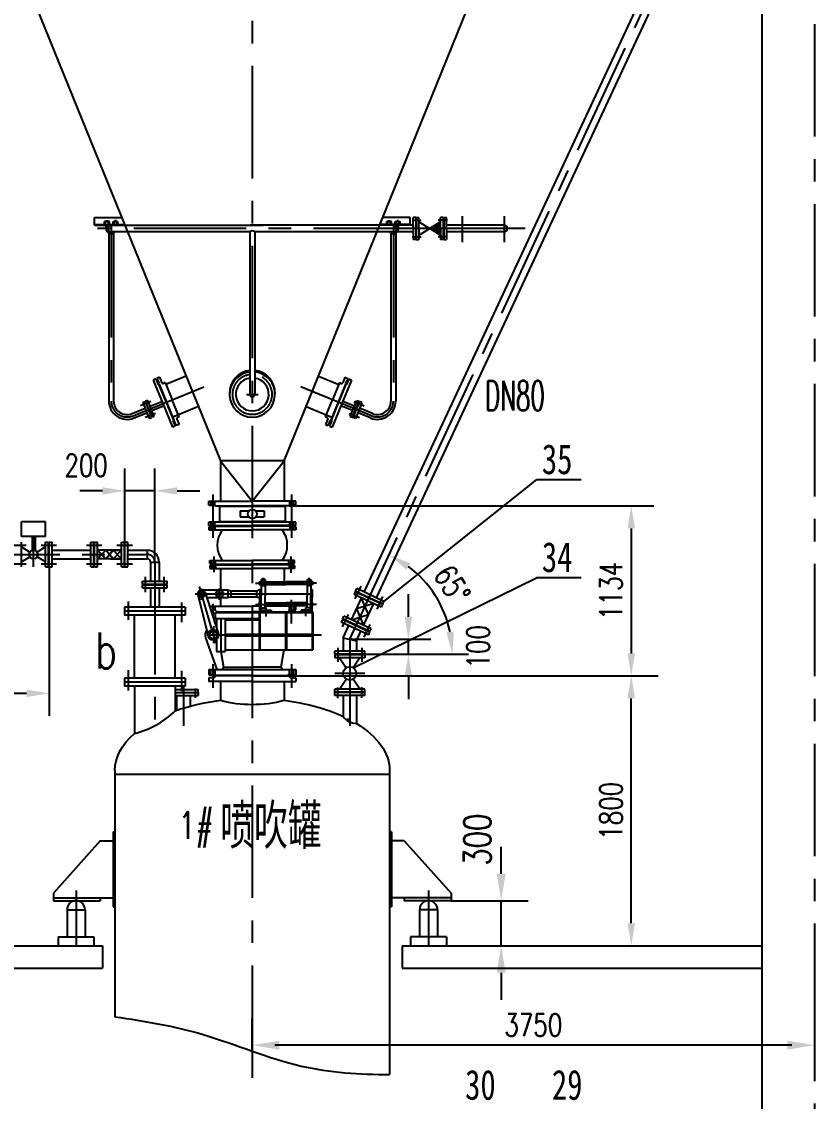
# Model space of a CAD drawing. Extents: x 20215 to 46016, y -49715 to -14074.
# Drawn here: x 31011 to 36300, y -39902 to -32699 of the extents above; entities that cross this region are included whole.
import ezdxf
from ezdxf.enums import TextEntityAlignment as Align

# ---------------------------------------------------------------- set-up
doc = ezdxf.new("R2010")
doc.units = 0
doc.header["$LTSCALE"] = 600
doc.header["$MEASUREMENT"] = 0
doc.header["$PDMODE"] = 32
doc.linetypes.add('CENTER', pattern=[2, 1.25, -0.25, 0.25, -0.25])
doc.linetypes.add('DASHDOT', pattern=[1, 0.5, -0.25, 0, -0.25])
doc.layers.get('0').update_dxf_attribs({"linetype": 'CONTINUOUS'})
doc.layers.get('Defpoints').update_dxf_attribs({"linetype": 'CONTINUOUS'})
doc.layers.add('DIM', color=7, linetype='CONTINUOUS')
doc.layers.add('粗实线', color=1, linetype='CONTINUOUS', lineweight=30)
doc.styles.add('ACC', font='simplex', dxfattribs={"width": 0.75, "bigfont": 'hztxt'})
doc.styles.add('ST', font='txtx.shx', dxfattribs={"width": 0.7})
doc.styles.get("Standard").update_dxf_attribs({"font": '', "width": 0.75})
doc.styles.get('Standard').set_extended_font_data('FangSong_GB2312')
doc.dimstyles.get("Standard").update_dxf_attribs({"dimtxt": 0.18, "dimasz": 0.18, "dimexe": 0.18, "dimexo": 0.0625, "dimgap": 0.09, "dimtad": 0, "dimtih": 1, "dimtoh": 1, "dimdec": 4, "dimzin": 0, "dimdsep": 46, "dimtxsty": 'Standard', "dimcen": 0.09, "dimadec": 0, "dimazin": 0, "dimtfac": 1, "dimtdec": 4, "dimtofl": 0, "dimtmove": 0, "dimatfit": 3, "dimfxl": 1, "dimtolj": 1, "dimtzin": 0, "dimarcsym": 0})
doc.dimstyles.new('STANDARD$0', dxfattribs={"dimtxt": 3.5, "dimasz": 3, "dimexe": 0.18, "dimexo": 0.0625, "dimgap": 0.09, "dimtad": 0, "dimdec": 4, "dimdsep": 46, "dimtxsty": 'ST', "dimcen": 0.09, "dimadec": 0, "dimazin": 0, "dimtfac": 1, "dimtdec": 3, "dimtofl": 0, "dimtmove": 2, "dimatfit": 3, "dimfxl": 1, "dimtvp": 1, "dimtolj": 1, "dimtzin": 0, "dimarcsym": 0})

# ---------------------------------------------------------------- blocks, each defined once
blk = doc.blocks.new('*D8')
at = {"layer": 'Defpoints', "color": 0}
for p in [(36300, -38827.8), (32550, -39526.9), (32550, -39566.7)]:
    blk.add_point(p, dxfattribs=at)
at = {"layer": 'DIM', "color": 0, "lineweight": -2}
for p, q in [((36300, -38827.8), (36300, -39676.9)), ((32550, -39566.7), (32550, -39376.9)), ((36150, -39526.9), (32700, -39526.9))]:
    blk.add_line(p, q, dxfattribs=at)
at = {"layer": 'DIM', "color": 0}
for points in [[(32700, -39501.9), (32700, -39551.9), (32550, -39526.9)], [(36150, -39501.9), (36150, -39551.9), (36300, -39526.9)]]:
    blk.add_solid(points, dxfattribs=at)
at = {"layer": 'DIM', "color": 0, "insert": (34425, -39391.9), "char_height": 150, "attachment_point": 5, "style": 'ACC'}
blk.add_mtext('\\A1;3750', dxfattribs=at)
blk = doc.blocks.new('*D9')
at = {"layer": 'Defpoints', "color": 0}
for p in [(32792.5, -37063.3), (35078.3, -37063.3), (33550, -38863.3)]:
    blk.add_point(p, dxfattribs=at)
at = {"layer": 'DIM', "color": 0, "lineweight": -2}
for p, q in [((32792.5, -37063.3), (35228.3, -37063.3)), ((35078.3, -38713.3), (35078.3, -37213.3)), ((33550, -38863.3), (35228.3, -38863.3))]:
    blk.add_line(p, q, dxfattribs=at)
at = {"layer": 'DIM', "color": 0}
for points in [[(35053.3, -37213.3), (35103.3, -37213.3), (35078.3, -37063.3)], [(35053.3, -38713.3), (35103.3, -38713.3), (35078.3, -38863.3)]]:
    blk.add_solid(points, dxfattribs=at)
at = {"layer": 'DIM', "color": 0, "insert": (34943.3, -37963.3), "char_height": 150, "attachment_point": 5, "rotation": 90, "style": 'ACC'}
blk.add_mtext('\\A1;1800', dxfattribs=at)
blk = doc.blocks.new('*D13')
at = {"layer": 'Defpoints', "color": 0}
for p in [(30266, -36281.8), (31194, -36335.8), (31194, -37179.8)]:
    blk.add_point(p, dxfattribs=at)
at = {"layer": 'DIM', "color": 0, "lineweight": -2}
for p, q in [((30266, -36281.8), (30266, -37329.8)), ((31194, -36335.8), (31194, -37329.8)), ((30416, -37179.8), (31044, -37179.8))]:
    blk.add_line(p, q, dxfattribs=at)
at = {"layer": 'DIM', "color": 0}
for points in [[(30416, -37154.8), (30416, -37204.8), (30266, -37179.8)], [(31044, -37154.8), (31044, -37204.8), (31194, -37179.8)]]:
    blk.add_solid(points, dxfattribs=at)
at = {"layer": 'DIM', "color": 0, "insert": (30730, -37044.8), "char_height": 150, "attachment_point": 5, "style": 'ACC'}
blk.add_mtext('\\A1;928', dxfattribs=at)
blk = doc.blocks.new('*D14')
at = {"layer": 'Defpoints', "color": 0}
for p in [(35650, -31565.4), (33833.3, -36649.3), (33200, -36819.4), (33300, -36919.4), (33993.2, -36919.4)]:
    blk.add_point(p, dxfattribs=at)
at = {"layer": 'DIM', "color": 0, "lineweight": -2}
blk.add_arc((33153.4, -36919.4), 731.6, 11.76793, 53.23207, dxfattribs=at)
at = {"layer": 'DIM', "color": 0}
for points in [[(33578.5, -36354.8), (33604.2, -36311.9), (33462.6, -36256.4)], [(33894.5, -36767.6), (33844.8, -36772.8), (33885, -36919.4)]]:
    blk.add_solid(points, dxfattribs=at)
at = {"layer": 'DIM', "color": 0, "insert": (33884.3, -36453.8), "char_height": 150, "attachment_point": 5, "rotation": 302.5, "style": 'ACC'}
blk.add_mtext('\\A1;65%%d', dxfattribs=at)
blk = doc.blocks.new('*D15')
at = {"layer": 'Defpoints', "color": 0}
for p in [(33200, -36819.4), (33591.5, -36819.4), (33300, -36919.4)]:
    blk.add_point(p, dxfattribs=at)
at = {"layer": 'DIM', "color": 0, "lineweight": -2}
for p, q in [((33591.5, -36669.4), (33591.5, -36519.4)), ((33200, -36819.4), (33741.5, -36819.4)), ((33591.5, -36919.4), (33591.5, -36819.4)), ((33300, -36919.4), (33741.5, -36919.4)), ((33591.5, -37069.4), (33591.5, -37219.4))]:
    blk.add_line(p, q, dxfattribs=at)
at = {"layer": 'DIM', "color": 0}
for points in [[(33566.5, -36669.4), (33616.5, -36669.4), (33591.5, -36819.4)], [(33566.5, -37069.4), (33616.5, -37069.4), (33591.5, -36919.4)]]:
    blk.add_solid(points, dxfattribs=at)
at = {"layer": 'DIM', "color": 0, "insert": (34056.5, -36869.4), "char_height": 150, "attachment_point": 5, "rotation": 90, "style": 'ACC'}
blk.add_mtext('\\A1;100', dxfattribs=at)
blk = doc.blocks.new('*D20')
at = {"layer": 'Defpoints', "color": 0}
for p in [(31700, -35829.6), (31700, -36170.8), (31900, -36304.3)]:
    blk.add_point(p, dxfattribs=at)
at = {"layer": 'DIM', "color": 0, "lineweight": -2}
for p, q in [((31700, -36170.8), (31700, -35679.6)), ((31900, -36304.3), (31900, -35679.6)), ((31550, -35829.6), (31400, -35829.6)), ((31900, -35829.6), (31700, -35829.6)), ((32050, -35829.6), (32200, -35829.6))]:
    blk.add_line(p, q, dxfattribs=at)
at = {"layer": 'DIM', "color": 0}
for points in [[(31550, -35804.6), (31550, -35854.6), (31700, -35829.6)], [(32050, -35804.6), (32050, -35854.6), (31900, -35829.6)]]:
    blk.add_solid(points, dxfattribs=at)
at = {"layer": 'DIM', "color": 0, "insert": (31441.7, -35658.7), "char_height": 150, "attachment_point": 5, "style": 'ACC'}
blk.add_mtext('\\A1;200', dxfattribs=at)
blk = doc.blocks.new('*D21')
at = {"layer": 'Defpoints', "color": 0}
for p in [(32796, -35929.3), (32792.5, -37063.3), (35078.3, -37063.3)]:
    blk.add_point(p, dxfattribs=at)
at = {"layer": 'DIM', "color": 0, "lineweight": -2}
for p, q in [((32796, -35929.3), (35228.3, -35929.3)), ((35078.3, -36079.3), (35078.3, -36913.3)), ((32792.5, -37063.3), (35228.3, -37063.3))]:
    blk.add_line(p, q, dxfattribs=at)
at = {"layer": 'DIM', "color": 0}
for points in [[(35053.3, -36079.3), (35103.3, -36079.3), (35078.3, -35929.3)], [(35053.3, -36913.3), (35103.3, -36913.3), (35078.3, -37063.3)]]:
    blk.add_solid(points, dxfattribs=at)
at = {"layer": 'DIM', "color": 0, "insert": (34943.3, -36496.3), "char_height": 150, "attachment_point": 5, "rotation": 90, "style": 'ACC'}
blk.add_mtext('\\A1;1134', dxfattribs=at)

msp = doc.modelspace()

# ---------------------------------------------------------------- hatches: boundary and pattern name
at = {"layer": 'DIM'}
h = msp.add_hatch(dxfattribs=at)
h.set_pattern_fill('ANSI31', color=256, angle=-175, style=0)
h.set_pattern_definition([(230, (23457.1345, -38692.52296), (0.0957555554, -0.0803484512), [])])
h.paths.add_polyline_path([(33806.18831, -34123.32612), (33806.18831, -34079.32612), (33734.18831, -34079.32612)])
h.paths.add_polyline_path([(33734.18831, -34079.32612), (33806.18831, -34079.32612), (33806.18831, -34035.32612)])

# ---------------------------------------------------------------- linework, layer by layer
for p, q in [((33297.47744, -36505.14884), (35605.53458, -31555.50433)), ((33378.13883, -36542.76187), (35694.53458, -31575.23515)), ((33211.68593, -36689.12932), (33279.30485, -36544.12008)), ((33292.34732, -36726.74235), (33359.96624, -36581.7331)), ((32310.32616, -36680.32612), (32370.03458, -36680.32612)), ((33155.53458, -36809.54628), (33193.51334, -36728.10056)), ((33244.53458, -36829.27711), (33274.17474, -36765.71359)), ((33155.53458, -36809.54628), (33244.53458, -36829.27711))]:
    msp.add_line(p, q)
at = {"color": 2, "linetype": 'CENTER'}
for p, q in [((33616.39946, -34024.32612), (33677.71438, -34024.32612)), ((33851.97715, -34024.32612), (33790.66224, -34024.32612)), ((33616.39946, -34134.32612), (33677.71438, -34134.32612)), ((33851.97715, -34134.32612), (33790.66224, -34134.32612)), ((32511.56631, -35185.85913), (32588.77812, -35185.85913))]:
    msp.add_line(p, q, dxfattribs=at)
at = {"linetype": 'Continuous'}
for p in [(33806.18831, -34035.32612), (33806.18831, -34123.32612)]:
    msp.add_line(p, (33734.18831, -34079.32612), dxfattribs=at)
at = {"lineweight": -2}
for p, q in [((31171.03458, -36034.82612), (31011.03458, -36034.82612)), ((31011.03458, -36134.82612), (31011.03458, -36034.82612)), ((31171.03458, -36134.82612), (31171.03458, -36034.82612)), ((31171.03458, -36134.82612), (31011.03458, -36134.82612)), ((31081.03458, -36134.82612), (31081.03458, -36226.63811)), ((31101.03458, -36134.82612), (31101.03458, -36226.63811)), ((31011.03458, -36335.82612), (31011.03458, -36170.82612)), ((31011.03458, -36203.32612), (31066.86663, -36238.22115)), ((31011.03458, -36224.82612), (31011.03458, -36224.82612)), ((31171.03458, -36203.32612), (31115.20253, -36238.22115)), ((31171.03458, -36170.82612), (31191.03458, -36170.82612)), ((31171.03458, -36335.82612), (31171.03458, -36170.82612)), ((31191.03458, -36335.82612), (31191.03458, -36170.82612)), ((31194.03458, -36170.82612), (31214.03458, -36170.82612)), ((31194.03458, -36335.82612), (31194.03458, -36170.82612)), ((31214.03458, -36335.82612), (31214.03458, -36170.82612)), ((31214.03458, -36224.82612), (31474.03458, -36224.82612)), ((31474.03458, -36170.82612), (31494.03458, -36170.82612)), ((31474.03458, -36335.82612), (31474.03458, -36170.82612)), ((31494.03458, -36335.82612), (31494.03458, -36170.82612)), ((31497.03458, -36335.82612), (31497.03458, -36170.82612)), ((31497.03458, -36170.82612), (31517.03458, -36170.82612)), ((31517.03458, -36335.82612), (31517.03458, -36170.82612)), ((31677.03458, -36224.82612), (31517.03458, -36224.82612)), ((31572.03458, -36224.82612), (31517.03458, -36281.82612)), ((31517.03458, -36224.82612), (31572.03458, -36281.82612)), ((31622.03458, -36281.82612), (31572.03458, -36224.82612)), ((31572.03458, -36281.82612), (31622.03458, -36224.82612)), ((31600.03458, -36224.82612), (31677.03458, -36224.82612)), ((31677.03458, -36224.82612), (31622.03458, -36281.82612)), ((31622.03458, -36224.82612), (31677.03458, -36281.82612)), ((31677.03458, -36335.82612), (31677.03458, -36170.82612)), ((31677.03458, -36170.82612), (31697.03458, -36170.82612)), ((31697.03458, -36335.82612), (31697.03458, -36170.82612)), ((31700.03458, -36335.82612), (31700.03458, -36170.82612)), ((31700.03458, -36170.82612), (31720.03458, -36170.82612)), ((31720.03458, -36335.82612), (31720.03458, -36170.82612)), ((31720.03458, -36224.82612), (31849.03458, -36224.82612)), ((31849.03458, -36224.82612), (31849.03458, -36281.82612)), ((31011.03458, -36303.32612), (31066.86663, -36268.43109)), ((31171.03458, -36303.32612), (31115.20253, -36268.43109)), ((31214.03458, -36281.82612), (31474.03458, -36281.82612)), ((31677.03458, -36281.82612), (31517.03458, -36281.82612)), ((31600.03458, -36281.82612), (31677.03458, -36281.82612)), ((31720.03458, -36281.82612), (31849.03458, -36281.82612)), ((31171.03458, -36335.82612), (31191.03458, -36335.82612)), ((31194.03458, -36335.82612), (31214.03458, -36335.82612)), ((31474.03458, -36335.82612), (31494.03458, -36335.82612)), ((31497.03458, -36335.82612), (31517.03458, -36335.82612)), ((31677.03458, -36335.82612), (31697.03458, -36335.82612)), ((31700.03458, -36335.82612), (31720.03458, -36335.82612)), ((31871.53458, -36304.32612), (31928.53458, -36304.32612)), ((31871.53458, -36304.32612), (31871.53458, -36432.41169)), ((31928.53458, -36304.32612), (31928.53458, -36432.41169)), ((31817.53458, -36432.41169), (31982.53458, -36432.41169)), ((31817.53458, -36452.41169), (31817.53458, -36432.41169)), ((31982.53458, -36452.41169), (31982.53458, -36432.41169)), ((31817.53458, -36452.41169), (31982.53458, -36452.41169)), ((33237.45713, -36502.53861), (33229.00477, -36520.66477)), ((33418.71869, -36587.06226), (33237.45713, -36502.53861)), ((33238.72499, -36499.81969), (33247.17735, -36481.69353)), ((33419.98655, -36584.34334), (33238.72499, -36499.81969)), ((33428.43891, -36566.21718), (33247.17735, -36481.69353)), ((33410.26633, -36605.18842), (33229.00477, -36520.66477)), ((33359.96624, -36581.7331), (33245.49539, -36616.6247)), ((33326.15678, -36654.23773), (33279.30485, -36544.12008)), ((33418.71869, -36587.06226), (33410.26633, -36605.18842)), ((33419.98655, -36584.34334), (33428.43891, -36566.21718)), ((33211.68593, -36689.12932), (33326.15678, -36654.23773)), ((33245.49539, -36616.6247), (33292.34732, -36726.74235)), ((33151.66563, -36686.51909), (33143.21326, -36704.64525)), ((33324.47482, -36789.1689), (33143.21326, -36704.64525)), ((33332.92718, -36771.04274), (33151.66563, -36686.51909)), ((33152.93348, -36683.80017), (33161.38585, -36665.67401)), ((33334.19504, -36768.32382), (33152.93348, -36683.80017)), ((33342.6474, -36750.19766), (33161.38585, -36665.67401)), ((33332.92718, -36771.04274), (33324.47482, -36789.1689)), ((33334.19504, -36768.32382), (33342.6474, -36750.19766)), ((33155.53458, -36809.54628), (33155.53458, -36899.4117)), ((33244.53458, -36829.27711), (33244.53458, -36899.4117)), ((33100.03458, -36919.4117), (33100.03458, -36899.4117)), ((33300.03458, -36899.4117), (33100.03458, -36899.4117)), ((33300.03458, -36919.4117), (33100.03458, -36919.4117)), ((33300.03458, -36922.4117), (33100.03458, -36922.4117)), ((33100.03458, -36922.4117), (33100.03458, -36942.4117)), ((33300.03458, -36942.4117), (33100.03458, -36942.4117)), ((33132.83458, -36942.4117), (33176.04669, -37009.93062)), ((33267.23458, -36942.4117), (33224.02247, -37009.93062)), ((33300.03458, -36919.4117), (33300.03458, -36899.4117)), ((33300.03458, -36922.4117), (33300.03458, -36942.4117)), ((33132.83458, -37152.4117), (33176.04669, -37084.89277)), ((33267.23458, -37152.4117), (33224.02247, -37084.89277)), ((33100.03458, -37172.4117), (33100.03458, -37152.4117)), ((33300.03458, -37152.4117), (33100.03458, -37152.4117)), ((33300.03458, -37172.4117), (33300.03458, -37152.4117)), ((33300.03458, -37172.4117), (33100.03458, -37172.4117)), ((33100.03458, -37195.4117), (33100.03458, -37175.4117)), ((33300.03458, -37195.4117), (33100.03458, -37195.4117)), ((33155.53458, -37195.4117), (33155.53458, -37333.39848)), ((33244.53458, -37195.4117), (33244.53458, -37380.69396)), ((33300.03458, -37195.4117), (33300.03458, -37175.4117))]:
    msp.add_line(p, q, dxfattribs=at)
for centre, radius in [((31091.03458, -36253.32612), 28.5), ((33200.03458, -37047.4117), 44.5)]:
    msp.add_circle(centre, radius, dxfattribs=at)
at = {"color": 2, "linetype": 'CENTER'}
msp.add_arc((32550.03458, -35185.85913), 132.68924, 96.925721475, 83.074278525, dxfattribs=at)
at = {"lineweight": -2}
for centre, radius, start, end in [((31849.03458, -36304.32612), 79.5, 0, 90), ((31849.03458, -36304.32612), 22.5, 0, 90), ((33245.76999, -37270.98193), 109.71898, 214.671917289, 269.354847753)]:
    msp.add_arc(centre, radius, start, end, dxfattribs=at)
at = {"layer": 'DIM', "color": 4}
for p, q in [((35950.03458, -21916.27541), (35950.03458, -43263.32612)), ((30750.03458, -31713.32612), (32337.03458, -35629.32612)), ((32763.03458, -35629.32612), (34350.03458, -31713.32612)), ((31497.73619, -34056.82612), (31497.73619, -34006.82612)), ((31497.73619, -34006.82612), (31679.49947, -34006.82612)), ((31497.73619, -34051.82612), (31697.73619, -34051.82612)), ((31497.73619, -34056.82612), (32622.93805, -34056.82612)), ((31564.38085, -34051.82612), (31564.38085, -34031.82612)), ((31596.38085, -34031.82612), (31564.38085, -34031.82612)), ((31570.38085, -34051.82612), (31697.73619, -34051.82612)), ((31571.37775, -34051.82612), (31571.37775, -34031.82612)), ((31574.38085, -34031.82612), (31574.38085, -34028.82612)), ((31574.38085, -34028.82612), (31586.38085, -34028.82612)), ((31574.38085, -34079.32612), (31574.38085, -34056.82612)), ((31586.38085, -34031.82612), (31586.38085, -34028.82612)), ((31586.38085, -34079.32612), (31586.38085, -34056.82612)), ((31589.71766, -34051.82612), (31589.71766, -34031.82612)), ((31596.38085, -34051.82612), (31596.38085, -34031.82612)), ((31621.38085, -34051.82612), (31621.38085, -34031.82612)), ((31621.38085, -34031.82612), (31653.38085, -34031.82612)), ((31628.04404, -34051.82612), (31628.04404, -34031.82612)), ((31643.38085, -34028.82612), (31631.38085, -34028.82612)), ((31631.38085, -34031.82612), (31631.38085, -34028.82612)), ((31643.38085, -34031.82612), (31643.38085, -34028.82612)), ((31646.38395, -34051.82612), (31646.38395, -34031.82612)), ((31653.38085, -34051.82612), (31653.38085, -34031.82612)), ((33616.47738, -34056.82612), (32535.97738, -34056.82612)), ((33529.68831, -34051.82612), (33402.33297, -34051.82612)), ((33602.33297, -34051.82612), (33402.33297, -34051.82612)), ((33602.33297, -34006.82612), (33420.56969, -34006.82612)), ((33478.68831, -34031.82612), (33446.68831, -34031.82612)), ((33446.68831, -34051.82612), (33446.68831, -34031.82612)), ((33453.68521, -34051.82612), (33453.68521, -34031.82612)), ((33456.68831, -34031.82612), (33456.68831, -34028.82612)), ((33456.68831, -34028.82612), (33468.68831, -34028.82612)), ((33468.68831, -34031.82612), (33468.68831, -34028.82612)), ((33472.02512, -34051.82612), (33472.02512, -34031.82612)), ((33478.68831, -34051.82612), (33478.68831, -34031.82612)), ((33503.68831, -34031.82612), (33535.68831, -34031.82612)), ((33503.68831, -34051.82612), (33503.68831, -34031.82612)), ((33510.3515, -34051.82612), (33510.3515, -34031.82612)), ((33525.68831, -34028.82612), (33513.68831, -34028.82612)), ((33513.68831, -34031.82612), (33513.68831, -34028.82612)), ((33513.68831, -34079.32612), (33513.68831, -34056.82612)), ((33525.68831, -34031.82612), (33525.68831, -34028.82612)), ((33525.68831, -34079.32612), (33525.68831, -34056.82612)), ((33528.69141, -34051.82612), (33528.69141, -34031.82612)), ((33535.68831, -34051.82612), (33535.68831, -34031.82612)), ((33623.18831, -34056.82612), (33550.03458, -34056.82612)), ((33602.33297, -34056.82612), (33602.33297, -34006.82612)), ((33623.18831, -34079.32612), (33623.18831, -34006.82612)), ((33641.18831, -34006.82612), (33623.18831, -34006.82612)), ((33623.18831, -34056.82612), (33623.18831, -34101.82612)), ((33641.18831, -34006.82612), (33641.18831, -34151.82612)), ((33644.18831, -34006.82612), (33644.18831, -34151.82612)), ((33644.18831, -34006.82612), (33662.18831, -34006.82612)), ((33662.18831, -34079.32612), (33662.18831, -34006.82612)), ((33662.18831, -34035.32612), (33734.18831, -34079.32612)), ((33824.18831, -34006.82612), (33806.18831, -34006.82612)), ((33806.18831, -34079.32612), (33806.18831, -34006.82612)), ((33824.18831, -34006.82612), (33824.18831, -34151.82612)), ((33827.18831, -34006.82612), (33845.18831, -34006.82612)), ((33827.18831, -34006.82612), (33827.18831, -34151.82612)), ((33845.18831, -34079.32612), (33845.18831, -34006.82612)), ((34230.03458, -34056.82612), (33845.18831, -34056.82612)), ((31592.88085, -34109.89162), (31592.88085, -35230.24686)), ((32534.03458, -34101.82612), (31608.88085, -34101.82612)), ((31624.88085, -34109.89162), (31624.88085, -35230.24686)), ((32534.03458, -34101.82612), (32534.03458, -35185.85913)), ((33491.18831, -34101.82612), (32566.03458, -34101.82612)), ((32566.03458, -34101.82612), (32566.03458, -35185.85913)), ((33475.18831, -34109.89162), (33475.18831, -35230.24686)), ((33507.18831, -34109.89162), (33507.18831, -35230.24686)), ((33623.18831, -34101.82612), (33517.3417, -34101.82612)), ((33623.18831, -34079.32612), (33623.18831, -34151.82612)), ((33662.18831, -34123.32612), (33734.18831, -34079.32612)), ((33662.18831, -34079.32612), (33662.18831, -34151.82612)), ((33806.18831, -34079.32612), (33806.18831, -34151.82612)), ((33845.18831, -34079.32612), (33845.18831, -34151.82612)), ((34230.0347, -34101.82612), (33845.18831, -34101.82612)), ((33641.18831, -34151.82612), (33623.18831, -34151.82612)), ((33644.18831, -34151.82612), (33662.18831, -34151.82612)), ((33824.18831, -34151.82612), (33806.18831, -34151.82612)), ((33827.18831, -34151.82612), (33845.18831, -34151.82612)), ((31931.64767, -35071.71342), (31913.61813, -35079.14212)), ((31931.64767, -35071.71342), (31946.50508, -35107.7725)), ((32108.10878, -35064.44053), (31973.18753, -35120.03205)), ((32991.96038, -35064.44053), (33126.88163, -35120.03205)), ((33168.42149, -35071.71342), (33153.56408, -35107.7725)), ((33168.42149, -35071.71342), (33186.45103, -35079.14212)), ((31905.7591, -35082.38027), (31887.72956, -35089.80897)), ((31887.72956, -35089.80897), (31952.49259, -35246.9896)), ((31905.7591, -35082.38027), (31921.18794, -35119.82624)), ((31913.61813, -35079.14212), (31927.71362, -35113.35202)), ((31925.3486, -35118.11193), (31921.18794, -35119.82624)), ((31927.71362, -35113.35202), (31923.55295, -35115.06634)), ((31923.55295, -35115.06634), (31924.88631, -35118.30241)), ((31927.9319, -35116.50676), (31924.69583, -35117.84011)), ((31925.3486, -35118.11193), (32024.01699, -35357.58124)), ((31927.9319, -35116.50676), (31977.45657, -35236.7037)), ((31968.04459, -35107.55006), (31956.94948, -35112.12157)), ((31968.04459, -35107.55006), (32014.90255, -35221.27486)), ((33174.72056, -35118.11193), (33076.05217, -35357.58124)), ((33132.02457, -35107.55006), (33085.16661, -35221.27486)), ((33172.13726, -35116.50676), (33122.61259, -35236.7037)), ((33132.02457, -35107.55006), (33143.11968, -35112.12157)), ((33212.3396, -35089.80897), (33147.57657, -35246.9896)), ((33172.13726, -35116.50676), (33175.37333, -35117.84011)), ((33186.45103, -35079.14212), (33172.35554, -35113.35202)), ((33172.35554, -35113.35202), (33176.51621, -35115.06634)), ((33174.72056, -35118.11193), (33178.88122, -35119.82624)), ((33176.51621, -35115.06634), (33175.18285, -35118.30241)), ((33194.31006, -35082.38027), (33178.88122, -35119.82624)), ((33194.31006, -35082.38027), (33212.3396, -35089.80897)), ((32061.76051, -35334.99967), (32014.90255, -35221.27486)), ((33038.30865, -35334.99967), (33085.16661, -35221.27486)), ((31749.16709, -35313.46016), (31834.62214, -35278.25026)), ((31818.98103, -35239.53713), (31835.67034, -35232.79421)), ((31818.98103, -35239.53713), (31862.06079, -35346.16328)), ((31835.67034, -35232.79421), (31878.75009, -35339.42036)), ((31853.28683, -35225.67669), (31838.45189, -35231.6704)), ((31881.53165, -35338.29654), (31838.45189, -35231.6704)), ((31896.36659, -35332.30283), (31853.28683, -35225.67669)), ((31868.83286, -35264.15447), (31946.39711, -35232.1958)), ((31880.82056, -35293.82505), (31958.5878, -35261.78274)), ((31952.49259, -35246.9896), (32017.25563, -35404.17022)), ((31977.45657, -35236.7037), (32026.98125, -35356.90065)), ((32190.36432, -35267.41009), (32019.17159, -35337.94652)), ((32909.70484, -35267.41009), (33080.89757, -35337.94652)), ((33122.61259, -35236.7037), (33073.08791, -35356.90065)), ((33147.57657, -35246.9896), (33082.81353, -35404.17022)), ((33219.2486, -35293.82505), (33141.48136, -35261.78274)), ((33231.2363, -35264.15447), (33153.67205, -35232.1958)), ((33203.70257, -35332.30283), (33246.78233, -35225.67669)), ((33218.53751, -35338.29654), (33261.61727, -35231.6704)), ((33264.39882, -35232.79421), (33221.31907, -35339.42036)), ((33281.08813, -35239.53713), (33238.00837, -35346.16328)), ((33246.78233, -35225.67669), (33261.61727, -35231.6704)), ((33281.08813, -35239.53713), (33264.39882, -35232.79421)), ((33350.90207, -35313.46016), (33265.44702, -35278.25026)), ((31761.35776, -35343.04711), (31846.60984, -35307.92084)), ((31904.37363, -35312.88976), (31835.76065, -35340.6112)), ((31862.06079, -35346.16328), (31878.75009, -35339.42036)), ((31896.36659, -35332.30283), (31881.53165, -35338.29654)), ((32024.01699, -35357.58124), (32019.85633, -35359.29555)), ((32019.85633, -35359.29555), (32035.28517, -35396.74152)), ((32023.5547, -35357.77171), (32024.88805, -35361.00779)), ((32026.98125, -35356.90065), (32023.74518, -35358.23401)), ((32029.04839, -35359.29327), (32024.88772, -35361.00758)), ((32043.14382, -35393.5032), (32029.04839, -35359.29327)), ((32046.31634, -35350.01559), (32061.17374, -35386.07467)), ((32061.76051, -35334.99967), (32050.66541, -35339.57118)), ((33038.30865, -35334.99967), (33049.40375, -35339.57118)), ((33053.75282, -35350.01559), (33038.89542, -35386.07467)), ((33056.92535, -35393.5032), (33071.02077, -35359.29327)), ((33080.21283, -35359.29555), (33064.78399, -35396.74152)), ((33071.02077, -35359.29327), (33075.18144, -35361.00758)), ((33073.08791, -35356.90065), (33076.32398, -35358.23401)), ((33076.51446, -35357.77171), (33075.18111, -35361.00779)), ((33076.05217, -35357.58124), (33080.21283, -35359.29555)), ((33203.70257, -35332.30283), (33218.53751, -35338.29654)), ((33238.00837, -35346.16328), (33221.31907, -35339.42036)), ((33338.7114, -35343.04711), (33253.45932, -35307.92084)), ((32035.28517, -35396.74152), (32017.25563, -35404.17022)), ((32061.17374, -35386.07467), (32043.1442, -35393.50337)), ((33038.89542, -35386.07467), (33056.92496, -35393.50337)), ((33064.78399, -35396.74152), (33082.81353, -35404.17022)), ((32763.03458, -35629.32612), (32337.03458, -35629.32612)), ((32337.03458, -35629.32612), (32337.03458, -35897.32612)), ((32337.03458, -35629.32612), (32550.03458, -35897.32612)), ((32550.03458, -35897.32612), (32763.03458, -35629.32612)), ((32763.03458, -35629.32612), (32763.03458, -35897.32612)), ((32260.03458, -35897.32612), (32550.03458, -35897.32612)), ((32260.03458, -35924.32612), (32260.03458, -35897.32612)), ((32260.03458, -35924.32612), (32299.53458, -35924.32612)), ((32275.53458, -35924.32612), (32275.53458, -35897.32612)), ((32299.53458, -35924.32612), (32299.53458, -35897.32612)), ((32299.53458, -35924.32612), (32304.03458, -35929.32612)), ((32304.03458, -35929.32612), (32769.03458, -35929.32612)), ((32331.03458, -35932.32612), (32769.03458, -35932.32612)), ((32331.03458, -35932.32612), (32331.03458, -36034.32612)), ((32840.03458, -35897.32612), (32550.03458, -35897.32612)), ((32796.03458, -35929.32612), (32550.03458, -35929.32612)), ((32769.03458, -35932.32612), (32769.03458, -36034.32612)), ((32800.53458, -35924.32612), (32796.03458, -35929.32612)), ((32800.53458, -35924.32612), (32800.53458, -35897.32612)), ((32840.03458, -35924.32612), (32800.53458, -35924.32612)), ((32824.53458, -35924.32612), (32824.53458, -35897.32612)), ((32840.03458, -35924.32612), (32840.03458, -35897.32612)), ((32470.03458, -35963.32612), (32527.6739, -35963.32612)), ((32470.03458, -35963.32612), (32470.03458, -36003.32612)), ((32470.03458, -36003.32612), (32527.6739, -36003.32612)), ((32572.39526, -35963.32612), (32630.03458, -35963.32612)), ((32572.39526, -36003.32612), (32630.03458, -36003.32612)), ((32630.03458, -35963.32612), (32630.03458, -36003.32612)), ((32840.03458, -36037.32612), (32260.03458, -36037.32612)), ((32260.03458, -36061.32612), (32260.03458, -36037.32612)), ((32260.03458, -36061.32612), (32550.03458, -36061.32612)), ((32260.03458, -36069.32612), (32300.53458, -36069.32612)), ((32260.03458, -36069.32612), (32260.03458, -36090.32612)), ((32274.53458, -36069.32612), (32274.53458, -36090.32612)), ((32275.53458, -36061.32612), (32275.53458, -36037.32612)), ((32299.53458, -36061.32612), (32299.53458, -36037.32612)), ((32300.53458, -36069.32612), (32304.03458, -36064.32612)), ((32300.53458, -36069.32612), (32300.53458, -36090.32612)), ((32304.03458, -36064.32612), (32550.03458, -36064.32612)), ((32331.03458, -36034.32612), (32550.03458, -36034.32612)), ((32769.03458, -36034.32612), (32550.03458, -36034.32612)), ((32840.03458, -36061.32612), (32550.03458, -36061.32612)), ((32796.03458, -36064.32612), (32550.03458, -36064.32612)), ((32799.53458, -36069.32612), (32796.03458, -36064.32612)), ((32840.03458, -36069.32612), (32799.53458, -36069.32612)), ((32799.53458, -36069.32612), (32799.53458, -36090.32612)), ((32800.53458, -36061.32612), (32800.53458, -36037.32612)), ((32824.53458, -36061.32612), (32824.53458, -36037.32612)), ((32825.53458, -36069.32612), (32825.53458, -36090.32612)), ((32840.03458, -36061.32612), (32840.03458, -36037.32612)), ((32840.03458, -36069.32612), (32840.03458, -36090.32612)), ((32260.03458, -36090.32612), (32550.03458, -36090.32612)), ((32840.03458, -36090.32612), (32550.03458, -36090.32612)), ((32267.53458, -36293.32612), (32550.03458, -36293.32612)), ((32267.53458, -36314.32612), (32267.53458, -36293.32612)), ((32279.53458, -36314.32612), (32279.53458, -36293.32612)), ((32305.53458, -36314.32612), (32305.53458, -36293.32612)), ((32832.53458, -36293.32612), (32550.03458, -36293.32612)), ((32794.53458, -36314.32612), (32794.53458, -36293.32612)), ((32820.53458, -36314.32612), (32820.53458, -36293.32612)), ((32832.53458, -36314.32612), (32832.53458, -36293.32612)), ((32267.53458, -36314.32612), (32305.53458, -36314.32612)), ((32267.53458, -36327.32612), (32305.53458, -36327.32612)), ((32267.53458, -36327.32612), (32267.53458, -36346.32612)), ((32267.53458, -36346.32612), (32550.03458, -36346.32612)), ((32280.53458, -36327.32612), (32280.53458, -36346.32612)), ((32304.53458, -36327.32612), (32304.53458, -36346.32612)), ((32305.53458, -36314.32612), (32309.03458, -36319.32612)), ((32305.53458, -36327.32612), (32309.03458, -36322.32612)), ((32309.03458, -36319.32612), (32550.03458, -36319.32612)), ((32309.03458, -36322.32612), (32550.03458, -36322.32612)), ((32314.53458, -36322.32612), (32550.03458, -36322.32612)), ((32337.03458, -36346.32612), (32337.03458, -36490.32612)), ((32791.03458, -36319.32612), (32550.03458, -36319.32612)), ((32791.03458, -36322.32612), (32550.03458, -36322.32612)), ((32832.53458, -36346.32612), (32550.03458, -36346.32612)), ((32763.03458, -36346.32612), (32763.03458, -36435.32612)), ((32794.53458, -36314.32612), (32791.03458, -36319.32612)), ((32794.53458, -36327.32612), (32791.03458, -36322.32612)), ((32832.53458, -36314.32612), (32794.53458, -36314.32612)), ((32832.53458, -36327.32612), (32794.53458, -36327.32612)), ((32795.53458, -36327.32612), (32795.53458, -36346.32612)), ((32819.53458, -36327.32612), (32819.53458, -36346.32612)), ((32832.53458, -36327.32612), (32832.53458, -36346.32612)), ((32595.03458, -36435.32612), (32595.03458, -36453.32612)), ((32595.03458, -36435.32612), (32610.03458, -36435.32612)), ((32610.03458, -36420.32612), (32610.03458, -36530.32612)), ((32635.03458, -36420.32612), (32610.03458, -36420.32612)), ((32635.03458, -36420.32612), (32635.03458, -36530.32612)), ((32635.03458, -36435.32612), (32775.03458, -36435.32612)), ((32915.03458, -36435.32612), (32775.03458, -36435.32612)), ((32915.03458, -36420.32612), (32915.03458, -36530.32612)), ((32915.03458, -36420.32612), (32940.03458, -36420.32612)), ((32940.03458, -36420.32612), (32940.03458, -36530.32612)), ((32955.03458, -36435.32612), (32940.03458, -36435.32612)), ((32955.03458, -36435.32612), (32955.03458, -36453.32612)), ((31817.53458, -36475.41169), (31817.53458, -36455.41169)), ((31817.53458, -36455.41169), (31982.53458, -36455.41169)), ((31817.53458, -36475.41169), (31982.53458, -36475.41169)), ((31871.53458, -36475.41169), (31871.53458, -36605.41169)), ((31928.53458, -36475.41169), (31928.53458, -36605.41169)), ((31982.53458, -36475.41169), (31982.53458, -36455.41169)), ((32211.03458, -36490.32612), (32387.0341, -36490.32612)), ((32234.80308, -36507.57639), (32323.45627, -36779.47649)), ((32387.0341, -36490.32612), (32407.0341, -36495.32612)), ((32387.0341, -36490.32612), (32387.0341, -36540.32612)), ((32407.0341, -36495.32612), (32407.0341, -36535.32612)), ((32407.0341, -36495.32612), (32580.03458, -36495.32612)), ((32580.03458, -36495.32612), (32600.03458, -36488.04672)), ((32580.03458, -36535.32612), (32580.03458, -36495.32612)), ((32595.03458, -36453.32612), (32610.03458, -36453.32612)), ((32600.03458, -36488.04672), (32600.03458, -36540.32612)), ((32600.03458, -36488.04672), (32610.03458, -36488.04672)), ((32635.03458, -36453.32612), (32775.03458, -36453.32612)), ((32915.03458, -36453.32612), (32775.03458, -36453.32612)), ((32915.03458, -36515.32612), (32940.03458, -36515.32612)), ((32955.03458, -36453.32612), (32940.03458, -36453.32612)), ((32950.03458, -36488.04672), (32940.03458, -36488.04672)), ((32950.03458, -36488.04672), (32950.03458, -36540.32612)), ((32186.78283, -36521.39675), (32256.22792, -36798.82501)), ((32246.1087, -36540.32612), (32387.0341, -36540.32612)), ((32337.03458, -36540.32612), (32337.03458, -36599.32612)), ((32387.0341, -36540.32612), (32407.0341, -36535.32612)), ((32407.0341, -36535.32612), (32580.03458, -36535.32612)), ((32580.03458, -36535.32612), (32600.03458, -36542.60553)), ((32595.03458, -36595.32612), (32595.03458, -36577.32612)), ((32595.03458, -36577.32612), (32600.03458, -36577.32612)), ((32600.03458, -36635.32612), (32600.03458, -36530.32612)), ((32610.03458, -36635.32612), (32610.03458, -36530.32612)), ((32635.03458, -36610.32612), (32635.03458, -36530.32612)), ((32635.03458, -36577.32612), (32775.03458, -36577.32612)), ((32915.03458, -36577.32612), (32775.03458, -36577.32612)), ((32915.03458, -36610.32612), (32915.03458, -36530.32612)), ((32940.03458, -36635.32612), (32940.03458, -36530.32612)), ((32950.03458, -36635.32612), (32950.03458, -36530.32612)), ((32955.03458, -36577.32612), (32950.03458, -36577.32612)), ((32955.03458, -36595.32612), (32955.03458, -36577.32612)), ((31697.53458, -36605.41169), (31697.53458, -36657.41169)), ((32102.53458, -36605.41169), (31697.53458, -36605.41169)), ((32102.53458, -36631.41169), (31697.53458, -36631.41169)), ((32102.53458, -36657.41169), (31697.53458, -36657.41169)), ((31763.53458, -37079.41169), (31763.53458, -36657.41169)), ((32036.53458, -37079.41169), (32036.53458, -36657.41169)), ((32102.53458, -36605.41169), (32102.53458, -36657.41169)), ((32264.71814, -36599.32612), (32550.03458, -36599.32612)), ((32272.53458, -36624.32612), (32272.53458, -36599.32612)), ((32302.53458, -36624.32612), (32272.8694, -36624.32612)), ((32279.39041, -36644.32612), (32302.53458, -36644.32612)), ((32279.53458, -36644.32612), (32279.53458, -36644.76828)), ((32302.53458, -36624.32612), (32302.53458, -36599.32612)), ((32314.53458, -36637.32612), (32302.53458, -36624.32612)), ((32302.53458, -36644.32612), (32307.53458, -36640.32612)), ((32302.53458, -36644.32612), (32302.53458, -36680.32612)), ((32307.53458, -36640.32612), (32600.03458, -36640.32612)), ((32309.03458, -36599.32612), (32550.03458, -36599.32612)), ((32314.53458, -36637.32612), (32550.03458, -36637.32612)), ((32600.03458, -36640.32612), (32500.03458, -36640.32612)), ((32600.03458, -36599.32612), (32550.03458, -36599.32612)), ((32595.03458, -36637.32612), (32550.03458, -36637.32612)), ((32595.03458, -36595.32612), (32600.03458, -36595.32612)), ((32595.03458, -36635.32612), (32595.03458, -36890.32612)), ((32595.03458, -36635.32612), (32955.03458, -36635.32612)), ((32600.03458, -36640.32612), (32600.03458, -36890.32612)), ((32600.03458, -36640.32612), (32950.03458, -36640.32612)), ((32610.03458, -36610.32612), (32635.03458, -36610.32612)), ((32610.03458, -36625.32612), (32675.03458, -36625.32612)), ((32635.03458, -36595.32612), (32775.03458, -36595.32612)), ((32840.03458, -36599.32612), (32635.03458, -36599.32612)), ((32675.03458, -36625.32612), (32675.03458, -36635.32612)), ((32763.03458, -36595.32612), (32763.03458, -36599.32612)), ((32772.53458, -36640.32612), (32772.53458, -36890.32612)), ((32915.03458, -36595.32612), (32775.03458, -36595.32612)), ((32777.53458, -36640.32612), (32777.53458, -36890.32612)), ((32787.38073, -36635.32612), (32797.53458, -36624.32612)), ((32797.53458, -36624.32612), (32797.53458, -36599.32612)), ((32797.53458, -36624.32612), (32840.03458, -36624.32612)), ((32827.53458, -36624.32612), (32827.53458, -36599.32612)), ((32840.03458, -36624.32612), (32840.03458, -36599.32612)), ((32940.03458, -36625.32612), (32875.03458, -36625.32612)), ((32875.03458, -36625.32612), (32875.03458, -36635.32612)), ((32940.03458, -36610.32612), (32915.03458, -36610.32612)), ((32955.03458, -36595.32612), (32950.03458, -36595.32612)), ((32950.03458, -36640.32612), (32950.03458, -36890.32612)), ((32955.03458, -36635.32612), (32955.03458, -36890.32612)), ((32291.12823, -36680.32612), (32595.03458, -36680.32612)), ((32310.32616, -36680.32612), (32310.32616, -36741.41287)), ((32340.18037, -36680.32612), (32340.18037, -36900.32612)), ((32370.03458, -36680.32612), (32370.03458, -36900.32612)), ((32370.03458, -36690.32612), (32595.03458, -36690.32612)), ((32370.18037, -36785.32612), (32595.03458, -36785.32612)), ((32370.18037, -36795.32612), (32595.03458, -36795.32612)), ((32600.03458, -36785.32612), (32772.53458, -36785.32612)), ((32600.03458, -36795.32612), (32772.53458, -36795.32612)), ((32777.53458, -36785.32612), (32950.03458, -36785.32612)), ((32777.53458, -36795.32612), (32950.03458, -36795.32612)), ((32238.33123, -36808.67459), (32313.23087, -37020.32612)), ((32310.32616, -36818.94687), (32310.32616, -36900.32612)), ((32310.32616, -36900.32612), (32370.03458, -36900.32612)), ((32340.55075, -36900.32612), (32358.69483, -37005.32612)), ((32370.18037, -36890.32612), (32955.03458, -36890.32612)), ((32761.24642, -36890.32612), (32741.37433, -37005.32612)), ((32260.03458, -37020.32612), (32840.03458, -37020.32612)), ((32260.03458, -37020.32612), (32260.03458, -37056.32612)), ((32272.53458, -37056.32612), (32272.53458, -37020.32612)), ((32291.12823, -37020.32612), (32595.03458, -37020.32612)), ((32302.53458, -37056.32612), (32302.53458, -37020.32612)), ((32358.69483, -37005.32612), (32350.03458, -37020.32612)), ((32358.69483, -37005.32612), (32550.03458, -37005.32612)), ((32741.37433, -37005.32612), (32550.03458, -37005.32612)), ((32741.37433, -37005.32612), (32750.03458, -37020.32612)), ((32741.37433, -37005.32612), (32750.03458, -37020.32612)), ((32797.53458, -37056.32612), (32797.53458, -37020.32612)), ((32827.53458, -37056.32612), (32827.53458, -37020.32612)), ((32840.03458, -37020.32612), (32840.03458, -37056.32612)), ((31697.53458, -37079.41169), (31697.53458, -37131.41169)), ((32102.53458, -37079.41169), (31697.53458, -37079.41169)), ((32102.53458, -37079.41169), (32102.53458, -37131.41169)), ((32260.03458, -37056.32612), (32302.53458, -37056.32612)), ((32260.03458, -37076.32612), (32260.03458, -37101.32612)), ((32295.53458, -37076.32612), (32260.03458, -37076.32612)), ((32307.53458, -37063.32612), (32295.53458, -37076.32612)), ((32302.53458, -37056.32612), (32314.53458, -37060.32612)), ((32550.03458, -37063.32612), (32307.53458, -37063.32612)), ((32550.03458, -37060.32612), (32314.53458, -37060.32612)), ((32550.03458, -37060.32612), (32785.53458, -37060.32612)), ((32550.03458, -37063.32612), (32792.53458, -37063.32612)), ((32797.53458, -37056.32612), (32785.53458, -37060.32612)), ((32792.53458, -37063.32612), (32804.53458, -37076.32612)), ((32840.03458, -37056.32612), (32797.53458, -37056.32612)), ((32804.53458, -37076.32612), (32840.03458, -37076.32612)), ((32840.03458, -37076.32612), (32840.03458, -37101.32612)), ((32102.53458, -37105.41169), (31697.53458, -37105.41169)), ((32102.53458, -37131.41169), (31697.53458, -37131.41169)), ((31763.53458, -37131.41169), (31763.53458, -37447.76091)), ((32036.53458, -37131.41169), (32036.53458, -37296.00955)), ((32036.53458, -37155.4117), (32190.03458, -37155.4117)), ((32190.03458, -37175.4117), (32190.03458, -37155.4117)), ((32550.03458, -37101.32612), (32260.03458, -37101.32612)), ((32337.03458, -37101.32612), (32337.03458, -37226.50698)), ((32337.03458, -37101.32612), (32337.03458, -37226.50698)), ((32550.03458, -37101.32612), (32840.03458, -37101.32612)), ((32763.03458, -37101.32612), (32763.03458, -37226.50698)), ((32763.03458, -37101.32612), (32763.03458, -37226.50698)), ((32036.53458, -37175.4117), (32190.03458, -37175.4117)), ((32036.53458, -37175.4117), (32190.03458, -37175.4117)), ((32036.53458, -37195.4117), (32190.03458, -37195.4117)), ((32045.53458, -37195.4117), (32045.53458, -37292.85076)), ((32134.53458, -37195.4117), (32134.53458, -37265.65327)), ((32190.03458, -37175.4117), (32190.03458, -37195.4117)), ((31634.03458, -37694.32612), (31634.03458, -39011.89521)), ((31634.03458, -37719.32612), (33466.03458, -37719.32612)), ((33466.03458, -37694.32612), (33466.03458, -39722.85386)), ((31622.03458, -38103.32612), (31622.03458, -38603.32612)), ((31622.03458, -38103.32612), (31634.03458, -38103.32612)), ((33478.03458, -38103.32612), (33466.03458, -38103.32612)), ((33478.03458, -38103.32612), (33478.03458, -38603.32612)), ((31536.03458, -38163.32612), (31224.03458, -38513.32612)), ((31536.03458, -38163.32612), (31622.03458, -38163.32612)), ((33564.03458, -38163.32612), (33478.03458, -38163.32612)), ((33564.03458, -38163.32612), (33876.03458, -38513.32612)), ((31224.03458, -38513.32612), (31224.03458, -38563.32612)), ((33876.03458, -38513.32612), (33876.03458, -38563.32612)), ((31224.03458, -38543.32612), (31622.03458, -38543.32612)), ((31224.03458, -38563.32612), (31536.03458, -38563.32612)), ((31536.03458, -38543.32612), (31536.03458, -38563.32612)), ((31622.03458, -38603.32612), (31634.03458, -38603.32612)), ((33478.03458, -38603.32612), (33466.03458, -38603.32612)), ((33876.03458, -38543.32612), (33478.03458, -38543.32612)), ((33564.03458, -38543.32612), (33564.03458, -38563.32612)), ((33876.03458, -38563.32612), (33564.03458, -38563.32612)), ((31314.03458, -38623.32612), (31314.03458, -38803.32612)), ((31314.03458, -38623.32612), (31434.03458, -38623.32612)), ((31434.03458, -38623.32612), (31434.03458, -38803.32612)), ((33666.03458, -38623.32612), (33666.03458, -38803.32612)), ((33786.03458, -38623.32612), (33666.03458, -38623.32612)), ((33786.03458, -38623.32612), (33786.03458, -38803.32612)), ((31254.03458, -38803.32612), (31494.03458, -38803.32612)), ((31254.03458, -38803.32612), (31254.03458, -38863.32612)), ((31494.03458, -38803.32612), (31494.03458, -38863.32612)), ((33606.03458, -38803.32612), (33606.03458, -38863.32612)), ((33846.03458, -38803.32612), (33606.03458, -38803.32612)), ((33846.03458, -38803.32612), (33846.03458, -38863.32612)), ((29404.53458, -38863.32612), (31550.03458, -38863.32612)), ((31550.03458, -38863.32612), (31550.03458, -39013.32612)), ((33550.03458, -38863.32612), (33550.03458, -39013.32612)), ((33550.03458, -38863.32612), (35950.03458, -38863.32612)), ((29404.53458, -39013.32612), (31550.03458, -39013.32612)), ((31634.03458, -39011.89521), (31634.03458, -39337.7551)), ((33550.03458, -39013.32612), (35950.03458, -39013.32612))]:
    msp.add_line(p, q, dxfattribs=at)
at = {"layer": 'DIM', "color": 2, "linetype": 'CENTER'}
for p, q in [((36300.03458, -21916.27541), (36300.03458, -44763.32612)), ((32550.03458, -28195.04765), (32550.03458, -39849.7621)), ((33950.03458, -33997.45288), (33950.03458, -34169.92244)), ((34230.03458, -33997.45288), (34230.03458, -34169.92244)), ((31608.88085, -34056.82612), (31608.88085, -35230.24686)), ((33491.18831, -34056.82612), (33491.18831, -35230.24686)), ((33709.13329, -34079.32612), (31517.61111, -34079.32612)), ((34369.53458, -34079.32612), (33472.80254, -34079.32612)), ((32287.53458, -35854.61739), (32287.53458, -36142.05554)), ((32812.53458, -35854.61739), (32812.53458, -36142.05554)), ((32292.53458, -36267.52583), (32292.53458, -36372.70319)), ((32807.53458, -36267.52583), (32807.53458, -36375.23795)), ((31900.03458, -36304.32612), (31900.03458, -37462.57596)), ((32572.11407, -36444.32612), (32775.03458, -36444.32612)), ((32622.53458, -36409.11943), (32622.53458, -36466.95569)), ((32977.95509, -36444.32612), (32775.03458, -36444.32612)), ((32927.53458, -36410.38652), (32927.53458, -36466.95569)), ((32168.79355, -36515.32612), (33001.61701, -36515.32612)), ((32306.13417, -36845.75922), (32196.90276, -36466.22368)), ((32211.03458, -36555.19047), (32211.03458, -36479.66758)), ((32332.0341, -36555.19047), (32332.0341, -36479.66758)), ((33237.34656, -36550.09976), (33276.52826, -36466.07435)), ((32287.53458, -36582.93805), (32287.53458, -36669.30435)), ((32572.11407, -36586.32612), (32775.03458, -36586.32612)), ((32977.95509, -36586.32612), (32775.03458, -36586.32612)), ((32812.53458, -36714.88328), (32812.53458, -36556.88328)), ((33382.35581, -36617.71868), (33421.5375, -36533.69327)), ((32642.53458, -36668.4485), (32642.53458, -36607.87117)), ((32907.53458, -36666.08606), (32907.53458, -36607.87117)), ((33189.29636, -36653.14375), (33150.11467, -36737.16916)), ((33334.30561, -36720.76267), (33295.12392, -36804.78808)), ((33120.03458, -36876.25993), (33120.03458, -36968.97171)), ((33280.03458, -36876.25993), (33280.03458, -36968.97171)), ((32287.53458, -36985.76896), (32287.53458, -37143.76896)), ((32812.53458, -36985.76896), (32812.53458, -37143.76896)), ((33300.03458, -37047.4117), (33100.03458, -37047.4117))]:
    msp.add_line(p, q, dxfattribs=at)
at = {"layer": 'DIM', "color": 2, "linetype": 'CENTER', "lineweight": -2}
for p, q in [((33200.03458, -36819.4117), (35650.03458, -31565.36974)), ((31755.26249, -35328.2538), (32225.85022, -35134.35831)), ((33344.80667, -35328.2538), (32874.21894, -35134.35831)), ((31872.53207, -35234.07913), (31803.91909, -35261.80057)), ((33227.53709, -35234.07913), (33296.15007, -35261.80057)), ((33195.69553, -35312.88976), (33264.30851, -35340.6112)), ((31091.03458, -36335.82612), (31091.03458, -36134.82612)), ((30938.03458, -36190.82612), (31041.03458, -36190.82612)), ((31141.03458, -36190.82612), (31244.03458, -36190.82612)), ((31141.03458, -36190.82612), (31244.03458, -36190.82612)), ((31444.03458, -36190.82612), (31547.03458, -36190.82612)), ((31647.03458, -36190.82612), (31750.03458, -36190.82612)), ((29315.53458, -36253.32612), (31849.03458, -36253.32612)), ((30938.03458, -36315.82612), (31041.03458, -36315.82612)), ((31141.03458, -36315.82612), (31244.03458, -36315.82612)), ((31141.03458, -36315.82612), (31244.03458, -36315.82612)), ((31444.03458, -36315.82612), (31547.03458, -36315.82612)), ((31647.03458, -36315.82612), (31750.03458, -36315.82612)), ((31837.53458, -36505.41169), (31837.53458, -36402.41169)), ((31962.53458, -36505.41169), (31962.53458, -36402.41169)), ((31722.53458, -36567.46148), (31722.53458, -36688.73)), ((32077.53458, -36574.01654), (32077.53458, -36705.11766)), ((33200.03458, -36819.4117), (33200.03458, -37397.58865)), ((31722.53458, -37024.84349), (31722.53458, -37160.74983)), ((32077.53458, -37028.9672), (32077.53458, -37164.88637)), ((32090.03458, -37139.28315), (32090.03458, -37397.58865)), ((32170.03458, -37147.1409), (32170.03458, -37208.93652)), ((33120.03458, -37211.93642), (33120.03458, -37141.24389)), ((33280.03458, -37209.10875), (33280.03458, -37138.41622)), ((31374.03458, -38494.16238), (31374.03458, -38863.32612)), ((33726.03458, -38494.16238), (33726.03458, -38863.32612))]:
    msp.add_line(p, q, dxfattribs=at)
at = {"layer": 'DIM'}
for p, q in [((33428.43891, -36566.21718), (34446.45655, -35756.37667)), ((34743.09788, -35756.37667), (34446.45655, -35756.37667)), ((33224.02247, -37009.93062), (34446.45655, -36409.64507)), ((34743.09788, -36409.64507), (34446.45655, -36409.64507)), ((33300.03458, -36919.4117), (33993.17638, -36919.4117)), ((32792.53458, -37063.32612), (35258.2649, -37063.32612)), ((33201.45973, -37355.4117), (33182.88761, -37355.4117)), ((34210.46392, -38383.32612), (34210.46392, -38203.32612)), ((33876.03458, -38563.32612), (34390.46392, -38563.32612)), ((34210.46392, -38863.32612), (34210.46392, -38563.32612)), ((33550.03458, -38863.32612), (34238.72074, -38863.32612)), ((36300.03458, -38827.79114), (36300.03458, -39706.89758)), ((34210.46392, -39043.32612), (34210.46392, -39223.32612)), ((32550.03458, -39566.68235), (32550.03458, -39346.89758)), ((36120.03458, -39526.89758), (32730.03458, -39526.89758))]:
    msp.add_line(p, q, dxfattribs=at)
at = {"layer": 'DIM', "color": 2, "linetype": 'DASHDOT'}
for p, q in [((32290.18037, -36731.38602), (32290.18037, -36845.91627)), ((32247.51217, -36790.32612), (33010.81516, -36790.32612))]:
    msp.add_line(p, q, dxfattribs=at)
at = {"layer": 'DIM', "color": 4}
for centre, radius in [((32550.03458, -35983.32612), 30), ((32211.03458, -36515.32612), 25), ((32211.03458, -36515.32612), 15), ((32332.0341, -36515.32612), 25), ((32332.0341, -36515.32612), 12.05915), ((32290.18037, -36790.32612), 35), ((32290.18037, -36790.32612), 25)]:
    msp.add_circle(centre, radius, dxfattribs=at)
for centre, radius, start, end in [((31608.88085, -34079.32612), 22.5, 90, 270), ((33491.18831, -34079.32612), 22.5, 270, 90), ((34230.03458, -34079.32612), 22.5, 270, 90), ((31608.88085, -34079.32612), 34.5, 180, 319.294293169), ((32550.03458, -34117.82612), 22.62742, 45, 135), ((33491.18831, -34079.32612), 34.5, 220.705706831, 0), ((32550.03458, -35176.088), 151.61191, 96.057853325, 181.846626934), ((32550.03458, -35185.85913), 151.61191, 96.057853325, 83.942146675), ((32550.03458, -35185.85913), 110, 98.363601789, 81.636398211), ((32550.03458, -35176.088), 151.61191, 358.153373066, 83.942146675), ((31953.90181, -35104.72483), 8, 202.3931, 292.3931), ((33146.16735, -35104.72483), 8, 247.6069, 337.6069), ((32550.03458, -35185.85913), 16, 180, 0), ((31714.88085, -35230.24686), 122, 180, 292.393050805), ((31714.88085, -35230.24686), 90, 180, 292.393050805), ((33385.18831, -35230.24686), 122, 247.606949195, 0), ((33385.18831, -35230.24686), 90, 247.606949195, 0), ((32053.71308, -35346.96791), 8, 112.3931, 202.3931), ((33046.35608, -35346.96791), 8, 337.6069, 67.6069), ((32485.88776, -36191.82612), 169.58283, 143.235483606, 216.764516394), ((32614.18141, -36191.82612), 169.58283, 323.235483606, 36.764516394), ((32290.18037, -36790.32612), 55, 144.343158228, 199.487948168), ((32550.03458, -36402.55395), 851.03912, 255.505784189, 270), ((32550.03458, -36402.55395), 851.03912, 270, 284.494215811), ((31628.32365, -36883.07852), 580.64464, 283.46571562, 314.670655628), ((31374.03458, -38623.32612), 60, 0, 180), ((33726.03458, -38623.32612), 60, 0, 180)]:
    msp.add_arc(centre, radius, start, end, dxfattribs=at)
at = {"layer": 'DIM', "color": 2, "linetype": 'CENTER', "lineweight": -2}
for centre, start, end in [((31714.88085, -35230.24686), 180, 292.393050805), ((33385.18831, -35230.24686), 247.606949195, 0)]:
    msp.add_arc(centre, 106, start, end, dxfattribs=at)
at = {"layer": 'DIM', "color": 2, "linetype": 'CENTER'}
msp.add_arc((31849.03458, -36304.32612), 51, 0, 90, dxfattribs=at)
at = {"layer": 'DIM', "color": 4, "extrusion": (0, 0, -1)}
for start_param, end_param in [(4.1172914522, 4.4777079706), (4.9470699901, 5.4345745251), (5.5729182513, 6.2831853072), (3.1415926536, 3.6798088105)]:
    msp.add_ellipse((32550.03458, -37694.32612), major_axis=(916, 0), ratio=0.5251137096, start_param=start_param, end_param=end_param, dxfattribs=at)
at = {"layer": 'DIM'}
msp.add_open_spline([(31634.03458, -39337.7551), (31832.8761, -39365.69223), (32256.3489, -39437.64317), (32839.08759, -39697.52591), (33266.1237, -39721.28606), (33466.03458, -39722.85386)], degree=3, knots=[194.0101284816, 194.0101284816, 194.0101284816, 194.0101284816, 794.6330141399, 1481.6631816464, 2075.8299304527, 2075.8299304527, 2075.8299304527, 2075.8299304527], dxfattribs=at)
for points in [[(34180.46392, -38383.32612), (34240.46392, -38383.32612), (34210.46392, -38563.32612)], [(34180.46392, -39043.32612), (34240.46392, -39043.32612), (34210.46392, -38863.32612)], [(32730.03458, -39496.89758), (32730.03458, -39556.89758), (32550.03458, -39526.89758)], [(36120.03458, -39496.89758), (36120.03458, -39556.89758), (36300.03458, -39526.89758)]]:
    msp.add_solid(points, dxfattribs=at)
at = {"layer": '粗实线', "lineweight": -2}
msp.add_line((33300.03458, -37175.4117), (33100.03458, -37175.4117), dxfattribs=at)

# ---------------------------------------------------------------- texts
at = {"layer": 'DIM', "style": 'ACC', "width": 0.544548}
msp.add_text('DN80', height=200, dxfattribs=at).set_placement((34102.41655, -35294.2987), (34501.75186, -35294.2987), align=Align.FIT)
at = {"layer": 'DIM', "width": 0.75}
for s, p in [('35', (34481.94949, -35717.70921)), ('34', (34481.94949, -36370.97761)), ('30', (33969.86122, -39890.97634)), ('29', (34549.05652, -39890.97634))]:
    msp.add_text(s, height=200, dxfattribs=at).set_placement(p)
at = {"layer": 'DIM', "style": 'ACC', "width": 0.75}
msp.add_text('喷吹罐', height=300, dxfattribs=at).set_placement((32337.13669, -38217.63147))
at = {"layer": 'DIM', "color": 7, "style": 'ACC', "width": 0.75}
msp.add_text('1#', height=180, dxfattribs=at).set_placement((32055.64888, -38150.94703))
at = {"layer": 'DIM', "style": 'ACC', "width": 0.75}
msp.add_text('300', height=180, rotation=90, dxfattribs=at).set_placement((34141.57001, -38329.84011))
at = {"layer": 'DIM', "lineweight": -2, "insert": (31574.75269, -36894.27238), "char_height": 240, "width": 300, "attachment_point": 5, "style": 'ACC'}
msp.add_mtext('b', dxfattribs=at)

# ---------------------------------------------------------------- dimensions: what is measured, and where the dimension line sits
at = {"layer": 'DIM'}
dim = msp.add_angular_dim_2l(base=(33833.32029, -36649.29816), line1=((33300.03458, -36919.4117), (33993.17638, -36919.4117)), line2=((33200.03458, -36819.4117), (35650.03458, -31565.36974)), text='65%%d', dimstyle='Standard', override={"dimscale": 60, "dimtxt": 2.5, "dimasz": 2.5, "dimexe": 2.5, "dimexo": 0, "dimgap": 1, "dimtad": 1, "dimtih": 0, "dimtoh": 0, "dimzin": 12, "dimtxsty": 'ACC', "dimcen": 0, "dimazin": 3, "dimtfac": 0.666667, "dimtofl": 1, "dimtmove": 2, "dimtzin": 12}, dxfattribs=at)
dim.commit()
dim.dimension.update_dxf_attribs({"geometry": '*D14', "text_midpoint": (33884.29213, -36453.78449)})
dim = msp.add_linear_dim(base=(31700.03458, -35829.63415), p1=(31900.03458, -36304.32612), p2=(31700.03458, -36170.82612), dimstyle='STANDARD$0', override={"dimscale": 60, "dimtxt": 2.5, "dimasz": 2.5, "dimexe": 2.5, "dimexo": 0, "dimgap": 1, "dimtad": 1, "dimzin": 12, "dimtxsty": 'ACC', "dimcen": 0, "dimazin": 3, "dimtfac": 0.666667, "dimtofl": 1, "dimtzin": 12}, dxfattribs=at)
dim.commit()
dim.dimension.update_dxf_attribs({"geometry": '*D20', "text_midpoint": (31441.73836, -35658.72279), "dimtype": 160})
for base, p1, p2, picture, middle in [((35078.2649, -37063.32612), (32796.03458, -35929.32612), (32792.53458, -37063.32612), '*D21', (34943.2649, -36496.32612)), ((33591.50457, -36819.4117), (33300.03458, -36919.4117), (33200.03458, -36819.4117), '*D15', (34056.50457, -36869.4117)), ((35078.2649, -37063.32612), (33550.03458, -38863.32612), (32792.53458, -37063.32612), '*D9', (34943.2649, -37963.32612))]:
    dim = msp.add_linear_dim(base=base, p1=p1, p2=p2, angle=90, dimstyle='STANDARD$0', override={"dimscale": 60, "dimtxt": 2.5, "dimasz": 2.5, "dimexe": 2.5, "dimexo": 0, "dimgap": 1, "dimtad": 1, "dimzin": 12, "dimtxsty": 'ACC', "dimcen": 0, "dimazin": 3, "dimtfac": 0.666667, "dimtofl": 1, "dimtzin": 12}, dxfattribs=at)
    dim.commit()
    dim.dimension.update_dxf_attribs({"geometry": picture, "text_midpoint": middle})
for base, p1, p2, picture, middle in [((31194.03458, -37179.81095), (30266.03458, -36281.82612), (31194.03458, -36335.82612), '*D13', (30730.03458, -37044.81095)), ((32550.03458, -39526.89758), (36300.03458, -38827.79114), (32550.03458, -39566.68235), '*D8', (34425.03458, -39391.89758))]:
    dim = msp.add_linear_dim(base=base, p1=p1, p2=p2, dimstyle='STANDARD$0', override={"dimscale": 60, "dimtxt": 2.5, "dimasz": 2.5, "dimexe": 2.5, "dimexo": 0, "dimgap": 1, "dimtad": 1, "dimzin": 12, "dimtxsty": 'ACC', "dimcen": 0, "dimazin": 3, "dimtfac": 0.666667, "dimtofl": 1, "dimtzin": 12}, dxfattribs=at)
    dim.commit()
    dim.dimension.update_dxf_attribs({"geometry": picture, "text_midpoint": middle})

doc.saveas('drawing.dxf')
